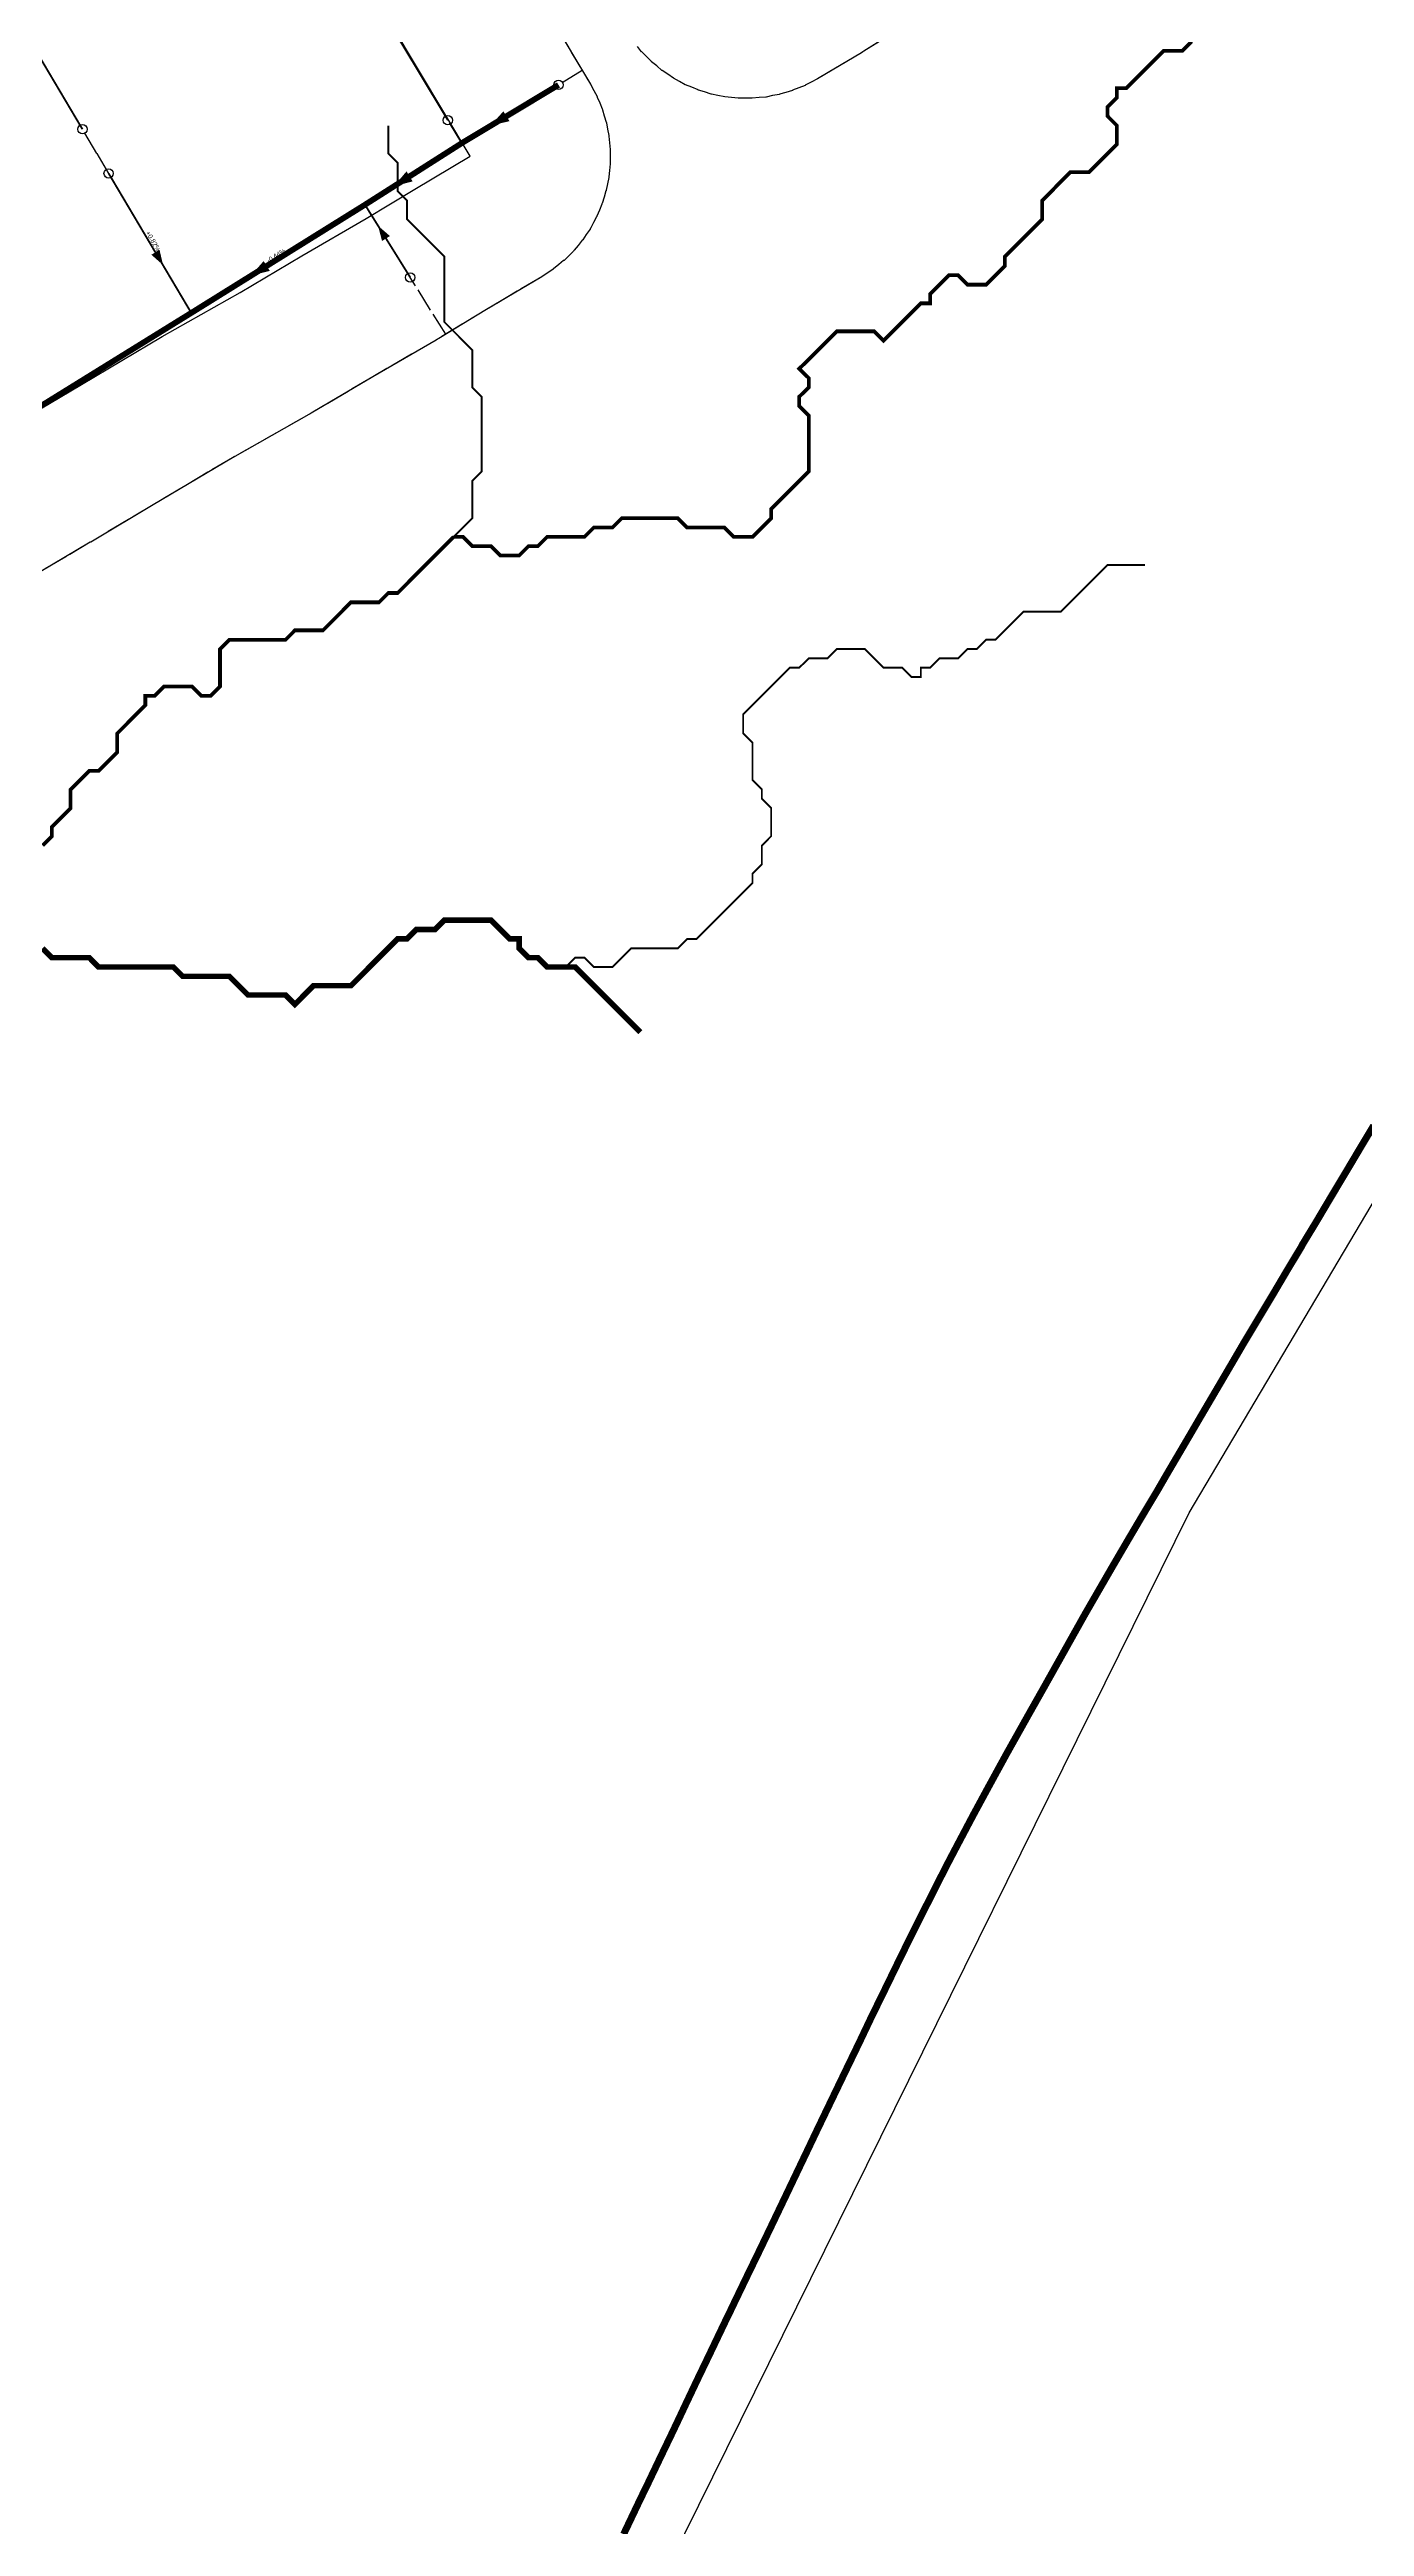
# Model space of a CAD drawing. Header units: metres. Extents: x 440276 to 476894, y 2561381 to 2578972.
# Drawn here: x 446573 to 447137, y 2565293 to 2566353 of the extents above; entities that cross this region are included whole.
import ezdxf
from ezdxf.enums import TextEntityAlignment as Align

# ---------------------------------------------------------------- set-up
doc = ezdxf.new("R2010")
doc.units = ezdxf.units.M
doc.header["$LTSCALE"] = 8
doc.linetypes.add('DASHDOT', pattern=[3.556, 2.54, -0.508, 0, -0.508])
doc.linetypes.add('DASHED', pattern=[1.524, 1.27, -0.254])
for name, color, linetype in [('A_ARROWS', 7, 'Continuous'), ('A_BRANCH', 7, 'Continuous'), ('A_BUILT_2006', 252, 'Continuous'), ('A_CATCHMENTS', 7, 'Continuous'), ('A_ENVELOPE', 3, 'Continuous'), ('A_GRADIENT', 8, 'Continuous'), ('A_HEAD_GAP', 8, 'Continuous'), ('A_HEADS', 8, 'Continuous'), ('A_LATERAL', 7, 'Continuous'), ('A_MAIN_PIPE', 5, 'Continuous'), ('A_STREAMS', 5, 'Continuous'), ('A_SUBMAIN', 7, 'Continuous')]:
    doc.layers.add(name, color=color, linetype=linetype)

msp = doc.modelspace()

# ---------------------------------------------------------------- linework, layer by layer
at = {"layer": 'A_ARROWS', "color": 2}
for points in [[(446762.3, 2566320.7), (446767.9, 2566326.9), (446770.5, 2566322.7)], [(446721, 2566294.8), (446726.4, 2566301.2), (446729, 2566296.9)], [(446714.2, 2566277.9), (446719.3, 2566273.5), (446715.9, 2566271.4)], [(446622.1, 2566261.1), (446617.1, 2566265.5), (446620.6, 2566267.6)], [(446659.7, 2566256.5), (446665.2, 2566262.8), (446667.8, 2566258.6)]]:
    msp.add_solid(points, dxfattribs=at)
at = {"layer": 'A_BRANCH', "color": 2, "linetype": 'DASHED', "const_width": 0.8}
msp.add_lwpolyline([(446744.1, 2566323.1), (446579, 2566597.2)], dxfattribs=at)
at = {"layer": 'A_BRANCH', "color": 2, "const_width": 0.8}
msp.add_lwpolyline([(446587.6, 2566319.2), (446490.1, 2566483.6)], dxfattribs=at)
at = {"layer": 'A_BUILT_2006', "color": 252}
for points in [[(444423.4, 2563343.2), (444431.5, 2563355.3), (444572.9, 2563267.8), (444295.2, 2562786.9), (444363.1, 2562577.1), (444377.7, 2562576.5), (444569.2, 2562604), (444800.1, 2562694.3), (445148.7, 2563361.2), (445469.4, 2563197.5), (445714.6, 2563159.3), (445807.5, 2563389.7), (445994.1, 2563715), (446180.6, 2564037.7), (446320.8, 2564284.9), (446551.4, 2564695.1), (447061.6, 2565726.9), (448013.4, 2567331.6)], [(446753.7, 2566307.7), (446720.3, 2566363.5)], [(446729.9, 2566293.6), (446753.7, 2566307.7)], [(446709.1, 2566281), (446729.9, 2566293.6)], [(446681.6, 2566265), (446709.1, 2566281)], [(446655.1, 2566249.4), (446681.6, 2566265)], [(446621.7, 2566230.5), (446655.1, 2566249.4)], [(446587.2, 2566210), (446621.7, 2566230.5)], [(446560.4, 2566194.1), (446587.2, 2566210)]]:
    msp.add_lwpolyline(points, dxfattribs=at)
at = {"layer": 'A_CATCHMENTS', "color": 2, "linetype": 'DASHED'}
for points in [[(446771.9, 2566394.1), (446805.2, 2566338.5), (446805.3, 2566338.4), (446805.4, 2566338.2), (446806.7, 2566335.8), (446808, 2566333.3), (446808, 2566333.2), (446808.1, 2566333), (446809.2, 2566330.5), (446810.2, 2566327.9), (446810.3, 2566327.7), (446810.3, 2566327.6), (446811.1, 2566324.9), (446811.9, 2566322.3), (446812, 2566322.1), (446812, 2566321.9), (446812.5, 2566319.2), (446813.1, 2566316.5), (446813.1, 2566316.3), (446813.1, 2566316.2), (446813.4, 2566313.4), (446813.6, 2566310.6), (446813.6, 2566310.5), (446813.7, 2566310.3), (446813.6, 2566307.5), (446813.6, 2566304.7), (446813.6, 2566304.6), (446813.6, 2566304.4), (446813.3, 2566301.6), (446813.1, 2566298.9), (446813, 2566298.7), (446813, 2566298.5), (446812.5, 2566295.8), (446811.9, 2566293.1), (446811.9, 2566292.9), (446811.8, 2566292.8), (446811, 2566290.1), (446810.2, 2566287.5), (446810.1, 2566287.3), (446810.1, 2566287.2), (446809, 2566284.6), (446807.9, 2566282), (446807.9, 2566281.9), (446807.8, 2566281.7), (446806.5, 2566279.3), (446805.2, 2566276.8), (446805.1, 2566276.7), (446805, 2566276.5), (446803.4, 2566274.2), (446801.9, 2566271.9), (446801.8, 2566271.8), (446801.7, 2566271.7), (446799.9, 2566269.5), (446798.2, 2566267.4), (446798, 2566267.3), (446797.9, 2566267.1), (446796, 2566265.2), (446794, 2566263.2), (446793.9, 2566263.1), (446793.7, 2566263), (446791.6, 2566261.3), (446789.4, 2566259.5), (446789.3, 2566259.4), (446789.2, 2566259.3), (446786.9, 2566257.8), (446784.5, 2566256.2), (446784.4, 2566256.1), (446784.3, 2566256.1), (446760.7, 2566242.1), (446740.2, 2566229.7), (446739.7, 2566229.4), (446739.1, 2566229), (446711.9, 2566213.2), (446685.6, 2566197.7), (446685.1, 2566197.4), (446684.6, 2566197.1), (446651.8, 2566178.6), (446617.8, 2566158.4), (446591.1, 2566142.5), (446591, 2566142.5), (446590.9, 2566142.4), (446563.7, 2566126.4)], [(446939.4, 2566363.3), (446922.3, 2566352.6), (446921.8, 2566352.4), (446921.3, 2566352), (446902.4, 2566340.8), (446902.4, 2566340.8), (446902.4, 2566340.8), (446899.8, 2566339.4), (446897.2, 2566338.1), (446897.2, 2566338.1), (446897.1, 2566338), (446894.5, 2566337), (446891.8, 2566335.9), (446891.7, 2566335.8), (446891.7, 2566335.8), (446888.9, 2566335), (446886.1, 2566334.2), (446886.1, 2566334.2), (446886.1, 2566334.1), (446883.2, 2566333.6), (446880.4, 2566333), (446880.3, 2566333), (446880.3, 2566333), (446877.4, 2566332.8), (446874.5, 2566332.5), (446874.5, 2566332.5), (446874.4, 2566332.5), (446871.5, 2566332.5), (446868.6, 2566332.5), (446868.6, 2566332.5), (446868.5, 2566332.5), (446865.6, 2566332.8), (446862.8, 2566333.1), (446862.7, 2566333.1), (446862.7, 2566333.1), (446859.8, 2566333.7), (446857, 2566334.3), (446856.9, 2566334.3), (446856.9, 2566334.3), (446854.1, 2566335.2), (446851.4, 2566336), (446851.3, 2566336), (446851.3, 2566336.1), (446848.6, 2566337.2), (446845.9, 2566338.3), (446845.9, 2566338.3), (446845.8, 2566338.3), (446843.3, 2566339.7), (446840.8, 2566341.1), (446840.7, 2566341.1), (446840.7, 2566341.1), (446838.3, 2566342.8), (446835.9, 2566344.4), (446835.8, 2566344.4), (446835.8, 2566344.4), (446833.6, 2566346.3), (446831.3, 2566348.1), (446831.3, 2566348.2), (446831.3, 2566348.2), (446829.2, 2566350.3), (446827.2, 2566352.3), (446827.2, 2566352.4), (446827.1, 2566352.4), (446825.3, 2566354.6)]]:
    msp.add_lwpolyline(points, dxfattribs=at)
at = {"layer": 'A_ENVELOPE', "color": 3}
for points in [[(446771.9, 2566394.1), (446805.2, 2566338.5), (446805.3, 2566338.4), (446805.4, 2566338.2), (446806.7, 2566335.8), (446808, 2566333.3), (446808, 2566333.2), (446808.1, 2566333), (446809.2, 2566330.5), (446810.2, 2566327.9), (446810.3, 2566327.7), (446810.3, 2566327.6), (446811.1, 2566324.9), (446811.9, 2566322.3), (446812, 2566322.1), (446812, 2566321.9), (446812.5, 2566319.2), (446813.1, 2566316.5), (446813.1, 2566316.3), (446813.1, 2566316.2), (446813.4, 2566313.4), (446813.6, 2566310.6), (446813.6, 2566310.5), (446813.7, 2566310.3), (446813.6, 2566307.5), (446813.6, 2566304.7), (446813.6, 2566304.6), (446813.6, 2566304.4), (446813.3, 2566301.6), (446813.1, 2566298.9), (446813, 2566298.7), (446813, 2566298.5), (446812.5, 2566295.8), (446811.9, 2566293.1), (446811.9, 2566292.9), (446811.8, 2566292.8), (446811, 2566290.1), (446810.2, 2566287.5), (446810.1, 2566287.3), (446810.1, 2566287.2), (446809, 2566284.6), (446807.9, 2566282), (446807.9, 2566281.9), (446807.8, 2566281.7), (446806.5, 2566279.3), (446805.2, 2566276.8), (446805.1, 2566276.7), (446805, 2566276.5), (446803.4, 2566274.2), (446801.9, 2566271.9), (446801.8, 2566271.8), (446801.7, 2566271.7), (446799.9, 2566269.5), (446798.2, 2566267.4), (446798, 2566267.3), (446797.9, 2566267.1), (446796, 2566265.2), (446794, 2566263.2), (446793.9, 2566263.1), (446793.7, 2566263), (446791.6, 2566261.3), (446789.4, 2566259.5), (446789.3, 2566259.4), (446789.2, 2566259.3), (446786.9, 2566257.8), (446784.5, 2566256.2), (446784.4, 2566256.1), (446784.3, 2566256.1), (446760.7, 2566242.1), (446740.2, 2566229.7), (446739.7, 2566229.4), (446739.1, 2566229), (446711.9, 2566213.2), (446685.6, 2566197.7), (446685.1, 2566197.4), (446684.6, 2566197.1), (446651.8, 2566178.6), (446617.8, 2566158.4), (446591.1, 2566142.5), (446591, 2566142.5), (446590.9, 2566142.4), (446563.7, 2566126.4)], [(446939.4, 2566363.3), (446922.3, 2566352.6), (446921.8, 2566352.4), (446921.3, 2566352), (446902.4, 2566340.8), (446902.4, 2566340.8), (446902.4, 2566340.8), (446899.8, 2566339.4), (446897.2, 2566338.1), (446897.2, 2566338.1), (446897.1, 2566338), (446894.5, 2566337), (446891.8, 2566335.9), (446891.7, 2566335.8), (446891.7, 2566335.8), (446888.9, 2566335), (446886.1, 2566334.2), (446886.1, 2566334.2), (446886.1, 2566334.1), (446883.2, 2566333.6), (446880.4, 2566333), (446880.3, 2566333), (446880.3, 2566333), (446877.4, 2566332.8), (446874.5, 2566332.5), (446874.5, 2566332.5), (446874.4, 2566332.5), (446871.5, 2566332.5), (446868.6, 2566332.5), (446868.6, 2566332.5), (446868.5, 2566332.5), (446865.6, 2566332.8), (446862.8, 2566333.1), (446862.7, 2566333.1), (446862.7, 2566333.1), (446859.8, 2566333.7), (446857, 2566334.3), (446856.9, 2566334.3), (446856.9, 2566334.3), (446854.1, 2566335.2), (446851.4, 2566336), (446851.3, 2566336), (446851.3, 2566336.1), (446848.6, 2566337.2), (446845.9, 2566338.3), (446845.9, 2566338.3), (446845.8, 2566338.3), (446843.3, 2566339.7), (446840.8, 2566341.1), (446840.7, 2566341.1), (446840.7, 2566341.1), (446838.3, 2566342.8), (446835.9, 2566344.4), (446835.8, 2566344.4), (446835.8, 2566344.4), (446833.6, 2566346.3), (446831.3, 2566348.1), (446831.3, 2566348.2), (446831.3, 2566348.2), (446829.2, 2566350.3), (446827.2, 2566352.3), (446827.2, 2566352.4), (446827.1, 2566352.4), (446825.3, 2566354.6)]]:
    msp.add_lwpolyline(points, dxfattribs=at)
at = {"layer": 'A_HEAD_GAP', "color": 8, "linetype": 'DASHED'}
for points in [[(446801.7, 2566344.4), (446791.5, 2566338.2)], [(446750.1, 2566313.3), (446744.1, 2566323.1)], [(446593.8, 2566308.8), (446587.6, 2566319.2)], [(446593.8, 2566308.8), (446598.8, 2566300.3)], [(446743.2, 2566231.5), (446728, 2566255.8)]]:
    msp.add_lwpolyline(points, dxfattribs=at)
at = {"layer": 'A_HEADS', "color": 2}
for centre in [(446791.5, 2566338.2), (446744.1, 2566323.1), (446587.6, 2566319.2), (446598.8, 2566300.3), (446728, 2566255.8)]:
    msp.add_circle(centre, 2, dxfattribs=at)
at = {"layer": 'A_LATERAL', "color": 2, "const_width": 0.8}
msp.add_lwpolyline([(446598.8, 2566300.3), (446634.2, 2566240.6)], dxfattribs=at)
at = {"layer": 'A_LATERAL', "color": 2, "linetype": 'DASHDOT', "const_width": 0.8}
msp.add_lwpolyline([(446728, 2566255.8), (446708.6, 2566286.9)], dxfattribs=at)
at = {"layer": 'A_MAIN_PIPE', "color": 5, "const_width": 3}
msp.add_lwpolyline([(447140.7, 2565892.7), (447135.4, 2565883.9), (447129.1, 2565873.3), (447122.8, 2565862.8), (447119, 2565856.4), (447116.1, 2565851.5), (447110.2, 2565841.8), (447109.7, 2565840.8), (447103.9, 2565831.2), (447097.7, 2565820.7), (447094.1, 2565814.7), (447085.1, 2565799.7), (447078.9, 2565789.1), (447073.5, 2565779.9), (447066.5, 2565768), (447060.3, 2565757.4), (447052, 2565743.3), (447047.9, 2565736.2), (447041.6, 2565725.7), (447035.4, 2565715.2), (447029.2, 2565704.6), (447023.7, 2565695.1), (447017, 2565683.5), (447011, 2565672.8), (447005.4, 2565662.8), (446999, 2565651.4), (446993, 2565640.8), (446987, 2565630.1), (446983.3, 2565623.5), (446975.2, 2565608.7), (446969.4, 2565598), (446966.7, 2565592.9), (446962.1, 2565584.2), (446958, 2565576.4), (446952.5, 2565565.6), (446950.8, 2565562.2), (446947, 2565554.7), (446941.5, 2565543.7), (446938.1, 2565536.8), (446930.8, 2565521.8), (446925.4, 2565510.8), (446920.7, 2565500.9), (446914.8, 2565488.7), (446909.5, 2565477.7), (446901.7, 2565461.5), (446898.9, 2565455.6), (446893.6, 2565444.5), (446888.3, 2565433.4), (446882.7, 2565421.7), (446877.7, 2565411.3), (446872.3, 2565400.2), (446867, 2565389.2), (446864.9, 2565384.8), (446862.8, 2565380.5), (446856.4, 2565367.1), (446851.1, 2565356.1), (446845.5, 2565344.3), (446844.1, 2565341.3), (446840.6, 2565333.9), (446835.3, 2565322.9), (446830, 2565311.8), (446826.3, 2565304.2), (446819.4, 2565289.7)], dxfattribs=at)
at = {"layer": 'A_STREAMS', "color": 5}
for points, const_width in [([(447062.7, 2566356.8), (447058.7, 2566352.8), (447054.7, 2566352.8), (447050.7, 2566352.8), (447046.7, 2566348.8), (447042.7, 2566344.8), (447038.7, 2566340.8), (447034.7, 2566336.8), (447030.7, 2566336.8), (447030.7, 2566332.8), (447026.7, 2566328.8), (447026.7, 2566324.8), (447030.7, 2566320.8), (447030.7, 2566316.8), (447030.7, 2566312.8), (447026.7, 2566308.8), (447022.7, 2566304.8), (447018.7, 2566300.8), (447014.7, 2566300.8), (447010.7, 2566300.8), (447006.7, 2566296.8), (447002.7, 2566292.7), (446998.7, 2566288.7), (446998.7, 2566284.7), (446998.7, 2566280.7), (446994.7, 2566276.7), (446990.7, 2566272.7), (446986.7, 2566268.7), (446982.7, 2566264.7), (446982.7, 2566260.7), (446978.7, 2566256.7), (446974.7, 2566252.7), (446970.7, 2566252.7), (446966.7, 2566252.7), (446962.7, 2566256.7), (446958.7, 2566256.7), (446954.7, 2566252.7), (446950.7, 2566248.7), (446950.7, 2566244.7), (446946.7, 2566244.7), (446942.7, 2566240.7), (446938.7, 2566236.7), (446934.7, 2566232.7), (446930.7, 2566228.7), (446926.7, 2566232.7), (446922.7, 2566232.7), (446918.7, 2566232.7), (446914.7, 2566232.7), (446910.7, 2566232.7), (446906.7, 2566228.7), (446902.7, 2566224.7), (446898.7, 2566220.7), (446894.6, 2566216.7), (446898.7, 2566212.7), (446898.7, 2566208.7), (446894.6, 2566204.7), (446894.6, 2566200.7), (446898.7, 2566196.7), (446898.7, 2566192.7), (446898.7, 2566188.7), (446898.7, 2566184.7), (446898.7, 2566180.7), (446898.7, 2566176.7), (446898.7, 2566172.7), (446894.6, 2566168.7), (446890.6, 2566164.7), (446886.6, 2566160.7), (446882.6, 2566156.7), (446882.6, 2566152.7), (446878.6, 2566148.7), (446874.6, 2566144.7), (446870.6, 2566144.7), (446866.6, 2566144.7), (446862.6, 2566148.7), (446858.6, 2566148.7), (446854.6, 2566148.7), (446850.6, 2566148.7), (446846.6, 2566148.7), (446842.6, 2566152.7), (446838.6, 2566152.7), (446834.6, 2566152.7), (446830.6, 2566152.7), (446826.6, 2566152.7), (446822.6, 2566152.7), (446818.6, 2566152.7), (446814.6, 2566148.7), (446810.6, 2566148.7), (446806.6, 2566148.7), (446802.6, 2566144.7), (446798.6, 2566144.7), (446794.6, 2566144.7), (446790.6, 2566144.7), (446786.6, 2566144.7), (446782.6, 2566140.7), (446778.6, 2566140.7), (446774.6, 2566136.7), (446770.6, 2566136.7), (446766.6, 2566136.7), (446762.6, 2566140.7), (446758.6, 2566140.7), (446754.6, 2566140.7), (446750.6, 2566144.7), (446746.6, 2566144.7)], 1.6), ([(446718.6, 2566320.8), (446718.6, 2566316.8), (446718.6, 2566312.8), (446718.6, 2566308.8), (446722.6, 2566304.8), (446722.6, 2566300.8), (446722.6, 2566296.8), (446722.6, 2566292.7), (446726.6, 2566288.7), (446726.6, 2566284.7), (446726.6, 2566280.7), (446730.6, 2566276.7), (446734.6, 2566272.7), (446738.6, 2566268.7), (446742.6, 2566264.7), (446742.6, 2566260.7), (446742.6, 2566256.7), (446742.6, 2566252.7), (446742.6, 2566248.7), (446742.6, 2566244.7), (446742.6, 2566240.7), (446742.6, 2566236.7), (446746.6, 2566232.7), (446750.6, 2566228.7), (446754.6, 2566224.7), (446754.6, 2566220.7), (446754.6, 2566216.7), (446754.6, 2566212.7), (446754.6, 2566208.7), (446758.6, 2566204.7), (446758.6, 2566200.7), (446758.6, 2566196.7), (446758.6, 2566192.7), (446758.6, 2566188.7), (446758.6, 2566184.7), (446758.6, 2566180.7), (446758.6, 2566176.7), (446758.6, 2566172.7), (446754.6, 2566168.7), (446754.6, 2566164.7), (446754.6, 2566160.7), (446754.6, 2566156.7), (446754.6, 2566152.7), (446750.6, 2566148.7), (446746.6, 2566144.7)], 0.8), ([(446746.6, 2566144.7), (446742.6, 2566140.7), (446738.6, 2566136.7), (446734.6, 2566132.7), (446730.6, 2566128.7), (446726.6, 2566124.7), (446722.6, 2566120.7), (446718.6, 2566120.7), (446714.6, 2566116.7), (446710.6, 2566116.7), (446706.6, 2566116.7), (446702.6, 2566116.7), (446698.6, 2566112.7), (446694.6, 2566108.7), (446690.6, 2566104.7), (446686.6, 2566104.7), (446682.6, 2566104.7), (446678.6, 2566104.7), (446674.6, 2566100.7), (446670.6, 2566100.7), (446666.5, 2566100.7), (446662.5, 2566100.7), (446658.5, 2566100.7), (446654.5, 2566100.7), (446650.5, 2566100.7), (446646.5, 2566096.7), (446646.5, 2566092.7), (446646.5, 2566088.7), (446646.5, 2566084.7), (446646.5, 2566080.7), (446642.5, 2566076.7), (446638.5, 2566076.7), (446634.5, 2566080.7), (446630.5, 2566080.7), (446626.5, 2566080.7), (446622.5, 2566080.7), (446618.5, 2566076.7), (446614.5, 2566076.7), (446614.5, 2566072.7), (446610.5, 2566068.7), (446606.5, 2566064.6), (446602.5, 2566060.6), (446602.5, 2566056.6), (446602.5, 2566052.6), (446598.5, 2566048.6), (446594.5, 2566044.6), (446590.5, 2566044.6), (446586.5, 2566040.6), (446582.5, 2566036.6), (446582.5, 2566032.6), (446582.5, 2566028.6), (446578.5, 2566024.6), (446574.5, 2566020.6), (446574.5, 2566016.6), (446570.5, 2566012.6)], 1.6), ([(447042.7, 2566132.7), (447038.7, 2566132.7), (447034.7, 2566132.7), (447030.7, 2566132.7), (447026.7, 2566132.7), (447022.7, 2566128.7), (447018.7, 2566124.7), (447014.7, 2566120.7), (447010.7, 2566116.7), (447006.7, 2566112.7), (447002.7, 2566112.7), (446998.7, 2566112.7), (446994.7, 2566112.7), (446990.7, 2566112.7), (446986.7, 2566108.7), (446982.7, 2566104.7), (446978.7, 2566100.7), (446974.7, 2566100.7), (446970.7, 2566096.7), (446966.7, 2566096.7), (446962.7, 2566092.7), (446958.7, 2566092.7), (446954.7, 2566092.7), (446950.7, 2566088.7), (446946.7, 2566088.7), (446946.7, 2566084.7), (446942.7, 2566084.7), (446938.7, 2566088.7), (446934.7, 2566088.7), (446930.7, 2566088.7), (446926.7, 2566092.7), (446922.7, 2566096.7), (446918.7, 2566096.7), (446914.7, 2566096.7), (446910.7, 2566096.7), (446906.7, 2566092.7), (446902.7, 2566092.7), (446898.7, 2566092.7), (446894.6, 2566088.7), (446890.6, 2566088.7), (446886.6, 2566084.7), (446882.6, 2566080.7), (446878.6, 2566076.7), (446874.6, 2566072.7), (446870.6, 2566068.7), (446870.6, 2566064.6), (446870.6, 2566060.6), (446874.6, 2566056.6), (446874.6, 2566052.6), (446874.6, 2566048.6), (446874.6, 2566044.6), (446874.6, 2566040.6), (446878.6, 2566036.6), (446878.6, 2566032.6), (446882.6, 2566028.6), (446882.6, 2566024.6), (446882.6, 2566020.6), (446882.6, 2566016.6), (446878.6, 2566012.6), (446878.6, 2566008.6), (446878.6, 2566004.6), (446874.6, 2566000.6), (446874.6, 2565996.6), (446870.6, 2565992.6), (446866.6, 2565988.6), (446862.6, 2565984.6), (446858.6, 2565980.6), (446854.6, 2565976.6), (446850.6, 2565972.6), (446846.6, 2565972.6), (446842.6, 2565968.6), (446838.6, 2565968.6), (446834.6, 2565968.6), (446830.6, 2565968.6), (446826.6, 2565968.6), (446822.6, 2565968.6), (446818.6, 2565964.6), (446814.6, 2565960.6), (446810.6, 2565960.6), (446806.6, 2565960.6), (446802.6, 2565964.6), (446798.6, 2565964.6), (446794.6, 2565960.6)], 0.8), ([(446794.6, 2565960.6), (446790.6, 2565960.6), (446786.6, 2565960.6), (446782.6, 2565964.6), (446778.6, 2565964.6), (446774.6, 2565968.6), (446774.6, 2565972.6), (446770.6, 2565972.6), (446766.6, 2565976.6), (446762.6, 2565980.6), (446758.6, 2565980.6), (446754.6, 2565980.6), (446750.6, 2565980.6), (446746.6, 2565980.6), (446742.6, 2565980.6), (446738.6, 2565976.6), (446734.6, 2565976.6), (446730.6, 2565976.6), (446726.6, 2565972.6), (446722.6, 2565972.6), (446718.6, 2565968.6), (446714.6, 2565964.6), (446710.6, 2565960.6), (446706.6, 2565956.6), (446702.6, 2565952.6), (446698.6, 2565952.6), (446694.6, 2565952.6), (446690.6, 2565952.6), (446686.6, 2565952.6), (446682.6, 2565948.6), (446678.6, 2565944.6), (446674.6, 2565948.6), (446670.6, 2565948.6), (446666.5, 2565948.6), (446662.5, 2565948.6), (446658.5, 2565948.6), (446654.5, 2565952.6), (446650.5, 2565956.6), (446646.5, 2565956.6), (446642.5, 2565956.6), (446638.5, 2565956.6), (446634.5, 2565956.6), (446630.5, 2565956.6), (446626.5, 2565960.6), (446622.5, 2565960.6), (446618.5, 2565960.6), (446614.5, 2565960.6), (446610.5, 2565960.6), (446606.5, 2565960.6), (446602.5, 2565960.6), (446598.5, 2565960.6), (446594.5, 2565960.6), (446590.5, 2565964.6), (446586.5, 2565964.6), (446582.5, 2565964.6), (446578.5, 2565964.6), (446574.5, 2565964.6), (446570.5, 2565968.6)], 2.4), ([(446826.5, 2565932.7), (446822.6, 2565936.6), (446818.6, 2565940.6), (446814.6, 2565944.6), (446810.6, 2565948.6), (446806.6, 2565952.6), (446802.6, 2565956.6), (446798.6, 2565960.6), (446794.6, 2565960.6)], 2.4)]:
    msp.add_lwpolyline(points, dxfattribs=dict(at, const_width=const_width))
at = {"layer": 'A_SUBMAIN', "color": 2, "const_width": 2.5}
for points in [[(446791.5, 2566338.2), (446750.1, 2566313.3)], [(446634.2, 2566240.6), (446495.5, 2566154.8)]]:
    msp.add_lwpolyline(points, dxfattribs=at)
at = {"layer": 'A_SUBMAIN', "color": 2, "linetype": 'DASHED', "const_width": 2.5}
msp.add_lwpolyline([(446750.1, 2566313.3), (446708.6, 2566286.9)], dxfattribs=at)
at = {"layer": 'A_SUBMAIN', "color": 2, "linetype": 'DASHDOT', "const_width": 2.5}
msp.add_lwpolyline([(446708.6, 2566286.9), (446634.2, 2566240.6)], dxfattribs=at)

# ---------------------------------------------------------------- texts
at = {"layer": 'A_GRADIENT', "color": 2}
for s, rotation, p in [('+0.82%', -59.3141, (446616.5, 2566270.5)), ('-0.44%', 31.8938, (446671.4, 2566263.8))]:
    msp.add_text(s, height=2, rotation=rotation, dxfattribs=at).set_placement(p, align=Align.BOTTOM_CENTER)

doc.saveas('drawing.dxf')
